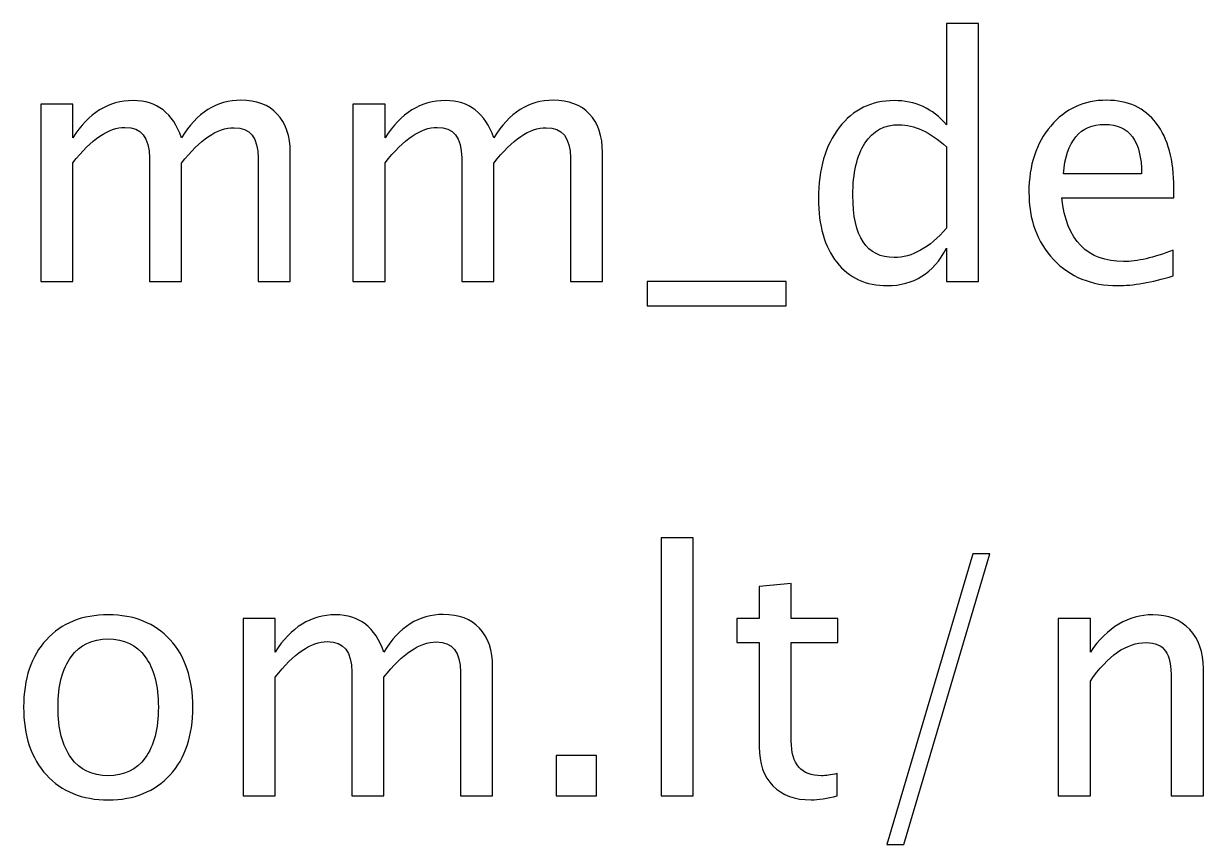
# Model space of a CAD drawing. Header units: centimetres. Extents: x -25.5 to 25.5, y -12 to 28.7.
# Drawn here: x -15.05 to -5.72, y 14.09 to 20.58 of the extents above; entities that cross this region are included whole.
import ezdxf

# ---------------------------------------------------------------- set-up
doc = ezdxf.new("R2010")
doc.units = ezdxf.units.CM
doc.header["$MEASUREMENT"] = 0
doc.layers.add('Layer 1', color=7, linetype='Continuous')

msp = doc.modelspace()

# ---------------------------------------------------------------- linework, layer by layer
at = {"layer": 'Layer 1'}
for points, knots in [([(-7.75314, 18.53892), (-7.75314, 18.53892), (-7.75314, 18.80218), (-7.75314, 18.80218), (-7.75314, 18.80218), (-7.85677, 18.60551), (-8.01287, 18.50717), (-8.22145, 18.50717), (-8.22145, 18.50717), (-8.39079, 18.50717), (-8.52396, 18.56847), (-8.62097, 18.6915), (-8.62097, 18.6915), (-8.71799, 18.81453), (-8.7665, 18.98254), (-8.7665, 19.19553), (-8.7665, 19.19553), (-8.7665, 19.42836), (-8.71137, 19.61577), (-8.60157, 19.75777), (-8.60157, 19.75777), (-8.49133, 19.89932), (-8.34669, 19.97031), (-8.16721, 19.97031), (-8.16721, 19.97031), (-8.00097, 19.97031), (-7.8625, 19.90681), (-7.75314, 19.77937), (-7.75314, 19.77937), (-7.75314, 19.77937), (-7.75314, 20.57885), (-7.75314, 20.57885), (-7.75314, 20.57885), (-7.75314, 20.57885), (-7.49914, 20.57885), (-7.49914, 20.57885), (-7.49914, 20.57885), (-7.49914, 20.57885), (-7.49914, 18.53892), (-7.49914, 18.53892), (-7.49914, 18.53892), (-7.49914, 18.53892), (-7.75314, 18.53892), (-7.75314, 18.53892)], [0, 0, 0, 0, 0.0833333, 0.0833333, 0.0833333, 0.0833333, 0.1666667, 0.1666667, 0.1666667, 0.1666667, 0.25, 0.25, 0.25, 0.25, 0.3333333, 0.3333333, 0.3333333, 0.3333333, 0.4166667, 0.4166667, 0.4166667, 0.4166667, 0.5, 0.5, 0.5, 0.5, 0.5833333, 0.5833333, 0.5833333, 0.5833333, 0.6666667, 0.6666667, 0.6666667, 0.6666667, 0.75, 0.75, 0.75, 0.75, 0.8333333, 0.8333333, 0.8333333, 0.8333333, 1, 1, 1, 1]), ([(-14.91892, 18.53892), (-14.91892, 18.53892), (-14.91892, 19.94121), (-14.91892, 19.94121), (-14.91892, 19.94121), (-14.91892, 19.94121), (-14.66492, 19.94121), (-14.66492, 19.94121), (-14.66492, 19.94121), (-14.66492, 19.94121), (-14.66492, 19.67619), (-14.66492, 19.67619), (-14.66492, 19.67619), (-14.54101, 19.87242), (-14.38226, 19.97031), (-14.18779, 19.97031), (-14.18779, 19.97031), (-14.00038, 19.97031), (-13.87294, 19.87242), (-13.80503, 19.67619), (-13.80503, 19.67619), (-13.68464, 19.87418), (-13.52765, 19.97296), (-13.33495, 19.97296), (-13.33495, 19.97296), (-13.21192, 19.97296), (-13.11623, 19.9368), (-13.04788, 19.86404), (-13.04788, 19.86404), (-12.97953, 19.79128), (-12.94513, 19.68942), (-12.94513, 19.55845), (-12.94513, 19.55845), (-12.94513, 19.55845), (-12.94513, 18.53892), (-12.94513, 18.53892), (-12.94513, 18.53892), (-12.94513, 18.53892), (-13.19913, 18.53892), (-13.19913, 18.53892), (-13.19913, 18.53892), (-13.19913, 18.53892), (-13.19913, 19.51655), (-13.19913, 19.51655), (-13.19913, 19.51655), (-13.19913, 19.67619), (-13.26263, 19.756), (-13.38963, 19.756), (-13.38963, 19.756), (-13.52148, 19.756), (-13.65995, 19.66296), (-13.80503, 19.47643), (-13.80503, 19.47643), (-13.80503, 19.47643), (-13.80503, 18.53892), (-13.80503, 18.53892), (-13.80503, 18.53892), (-13.80503, 18.53892), (-14.05903, 18.53892), (-14.05903, 18.53892), (-14.05903, 18.53892), (-14.05903, 18.53892), (-14.05903, 19.51744), (-14.05903, 19.51744), (-14.05903, 19.51744), (-14.05903, 19.67839), (-14.12341, 19.75865), (-14.25261, 19.75865), (-14.25261, 19.75865), (-14.38093, 19.75865), (-14.51852, 19.66516), (-14.66492, 19.47775), (-14.66492, 19.47775), (-14.66492, 19.47775), (-14.66492, 18.53892), (-14.66492, 18.53892), (-14.66492, 18.53892), (-14.66492, 18.53892), (-14.91892, 18.53892), (-14.91892, 18.53892)], [0, 0, 0, 0, 0.047619, 0.047619, 0.047619, 0.047619, 0.0952381, 0.0952381, 0.0952381, 0.0952381, 0.1428571, 0.1428571, 0.1428571, 0.1428571, 0.1904762, 0.1904762, 0.1904762, 0.1904762, 0.2380952, 0.2380952, 0.2380952, 0.2380952, 0.2857143, 0.2857143, 0.2857143, 0.2857143, 0.3333333, 0.3333333, 0.3333333, 0.3333333, 0.3809524, 0.3809524, 0.3809524, 0.3809524, 0.4285714, 0.4285714, 0.4285714, 0.4285714, 0.4761905, 0.4761905, 0.4761905, 0.4761905, 0.5238095, 0.5238095, 0.5238095, 0.5238095, 0.5714286, 0.5714286, 0.5714286, 0.5714286, 0.6190476, 0.6190476, 0.6190476, 0.6190476, 0.6666667, 0.6666667, 0.6666667, 0.6666667, 0.7142857, 0.7142857, 0.7142857, 0.7142857, 0.7619048, 0.7619048, 0.7619048, 0.7619048, 0.8095238, 0.8095238, 0.8095238, 0.8095238, 0.8571429, 0.8571429, 0.8571429, 0.8571429, 0.9047619, 0.9047619, 0.9047619, 0.9047619, 1, 1, 1, 1]), ([(-12.4486, 18.53892), (-12.4486, 18.53892), (-12.4486, 19.94121), (-12.4486, 19.94121), (-12.4486, 19.94121), (-12.4486, 19.94121), (-12.1946, 19.94121), (-12.1946, 19.94121), (-12.1946, 19.94121), (-12.1946, 19.94121), (-12.1946, 19.67619), (-12.1946, 19.67619), (-12.1946, 19.67619), (-12.07069, 19.87242), (-11.91194, 19.97031), (-11.71747, 19.97031), (-11.71747, 19.97031), (-11.53006, 19.97031), (-11.40262, 19.87242), (-11.33471, 19.67619), (-11.33471, 19.67619), (-11.21432, 19.87418), (-11.05733, 19.97296), (-10.86463, 19.97296), (-10.86463, 19.97296), (-10.7416, 19.97296), (-10.64591, 19.9368), (-10.57756, 19.86404), (-10.57756, 19.86404), (-10.50921, 19.79128), (-10.47481, 19.68942), (-10.47481, 19.55845), (-10.47481, 19.55845), (-10.47481, 19.55845), (-10.47481, 18.53892), (-10.47481, 18.53892), (-10.47481, 18.53892), (-10.47481, 18.53892), (-10.72881, 18.53892), (-10.72881, 18.53892), (-10.72881, 18.53892), (-10.72881, 18.53892), (-10.72881, 19.51655), (-10.72881, 19.51655), (-10.72881, 19.51655), (-10.72881, 19.67619), (-10.79231, 19.756), (-10.91931, 19.756), (-10.91931, 19.756), (-11.05116, 19.756), (-11.18963, 19.66296), (-11.33471, 19.47643), (-11.33471, 19.47643), (-11.33471, 19.47643), (-11.33471, 18.53892), (-11.33471, 18.53892), (-11.33471, 18.53892), (-11.33471, 18.53892), (-11.58871, 18.53892), (-11.58871, 18.53892), (-11.58871, 18.53892), (-11.58871, 18.53892), (-11.58871, 19.51744), (-11.58871, 19.51744), (-11.58871, 19.51744), (-11.58871, 19.67839), (-11.65309, 19.75865), (-11.78229, 19.75865), (-11.78229, 19.75865), (-11.91061, 19.75865), (-12.0482, 19.66516), (-12.1946, 19.47775), (-12.1946, 19.47775), (-12.1946, 19.47775), (-12.1946, 18.53892), (-12.1946, 18.53892), (-12.1946, 18.53892), (-12.1946, 18.53892), (-12.4486, 18.53892), (-12.4486, 18.53892)], [0, 0, 0, 0, 0.047619, 0.047619, 0.047619, 0.047619, 0.0952381, 0.0952381, 0.0952381, 0.0952381, 0.1428571, 0.1428571, 0.1428571, 0.1428571, 0.1904762, 0.1904762, 0.1904762, 0.1904762, 0.2380952, 0.2380952, 0.2380952, 0.2380952, 0.2857143, 0.2857143, 0.2857143, 0.2857143, 0.3333333, 0.3333333, 0.3333333, 0.3333333, 0.3809524, 0.3809524, 0.3809524, 0.3809524, 0.4285714, 0.4285714, 0.4285714, 0.4285714, 0.4761905, 0.4761905, 0.4761905, 0.4761905, 0.5238095, 0.5238095, 0.5238095, 0.5238095, 0.5714286, 0.5714286, 0.5714286, 0.5714286, 0.6190476, 0.6190476, 0.6190476, 0.6190476, 0.6666667, 0.6666667, 0.6666667, 0.6666667, 0.7142857, 0.7142857, 0.7142857, 0.7142857, 0.7619048, 0.7619048, 0.7619048, 0.7619048, 0.8095238, 0.8095238, 0.8095238, 0.8095238, 0.8571429, 0.8571429, 0.8571429, 0.8571429, 0.9047619, 0.9047619, 0.9047619, 0.9047619, 1, 1, 1, 1]), ([(-5.96103, 18.5839), (-6.13169, 18.53275), (-6.27765, 18.50717), (-6.39936, 18.50717), (-6.39936, 18.50717), (-6.60706, 18.50717), (-6.77595, 18.57596), (-6.90603, 18.7131), (-6.90603, 18.7131), (-7.03612, 18.85025), (-7.10139, 19.02796), (-7.10139, 19.24668), (-7.10139, 19.24668), (-7.10139, 19.45879), (-7.04406, 19.63297), (-6.92897, 19.76923), (-6.92897, 19.76923), (-6.81387, 19.90505), (-6.66659, 19.97296), (-6.48711, 19.97296), (-6.48711, 19.97296), (-6.31734, 19.97296), (-6.18593, 19.91255), (-6.09332, 19.79172), (-6.09332, 19.79172), (-6.00072, 19.67089), (-5.95442, 19.4998), (-5.95442, 19.27799), (-5.95442, 19.27799), (-5.95442, 19.27799), (-5.95574, 19.20038), (-5.95574, 19.20038), (-5.95574, 19.20038), (-5.95574, 19.20038), (-6.84209, 19.20038), (-6.84209, 19.20038), (-6.84209, 19.20038), (-6.80505, 18.86524), (-6.64145, 18.69767), (-6.35173, 18.69767), (-6.35173, 18.69767), (-6.24546, 18.69767), (-6.11537, 18.72766), (-5.96103, 18.78763), (-5.96103, 18.78763), (-5.96103, 18.78763), (-5.96103, 18.5839), (-5.96103, 18.5839)], [0, 0, 0, 0, 0.0769231, 0.0769231, 0.0769231, 0.0769231, 0.1538462, 0.1538462, 0.1538462, 0.1538462, 0.2307692, 0.2307692, 0.2307692, 0.2307692, 0.3076923, 0.3076923, 0.3076923, 0.3076923, 0.3846154, 0.3846154, 0.3846154, 0.3846154, 0.4615385, 0.4615385, 0.4615385, 0.4615385, 0.5384615, 0.5384615, 0.5384615, 0.5384615, 0.6153846, 0.6153846, 0.6153846, 0.6153846, 0.6923077, 0.6923077, 0.6923077, 0.6923077, 0.7692308, 0.7692308, 0.7692308, 0.7692308, 0.8461538, 0.8461538, 0.8461538, 0.8461538, 1, 1, 1, 1]), ([(-7.75314, 19.60563), (-7.88499, 19.72161), (-8.00979, 19.77981), (-8.12797, 19.77981), (-8.12797, 19.77981), (-8.24438, 19.77981), (-8.33434, 19.73131), (-8.39828, 19.63385), (-8.39828, 19.63385), (-8.46222, 19.53684), (-8.49397, 19.39926), (-8.49397, 19.2211), (-8.49397, 19.2211), (-8.49397, 18.89346), (-8.3855, 18.72942), (-8.1681, 18.72942), (-8.1681, 18.72942), (-8.02699, 18.72942), (-7.88852, 18.80659), (-7.75314, 18.96049), (-7.75314, 18.96049), (-7.75314, 18.96049), (-7.75314, 19.60563), (-7.75314, 19.60563)], [0, 0, 0, 0, 0.1428571, 0.1428571, 0.1428571, 0.1428571, 0.2857143, 0.2857143, 0.2857143, 0.2857143, 0.4285714, 0.4285714, 0.4285714, 0.4285714, 0.5714286, 0.5714286, 0.5714286, 0.5714286, 0.7142857, 0.7142857, 0.7142857, 0.7142857, 1, 1, 1, 1]), ([(-6.82886, 19.39088), (-6.82886, 19.39088), (-6.20974, 19.39088), (-6.20974, 19.39088), (-6.20974, 19.39088), (-6.20974, 19.65193), (-6.3072, 19.78246), (-6.50166, 19.78246), (-6.50166, 19.78246), (-6.69746, 19.78246), (-6.80638, 19.65193), (-6.82886, 19.39088)], [0, 0, 0, 0, 0.25, 0.25, 0.25, 0.25, 0.5, 0.5, 0.5, 0.5, 1, 1, 1, 1]), ([(-10.12116, 18.34842), (-10.12116, 18.34842), (-10.12116, 18.53892), (-10.12116, 18.53892), (-10.12116, 18.53892), (-10.12116, 18.53892), (-9.02049, 18.53892), (-9.02049, 18.53892), (-9.02049, 18.53892), (-9.02049, 18.53892), (-9.02049, 18.34842), (-9.02049, 18.34842), (-9.02049, 18.34842), (-9.02049, 18.34842), (-10.12116, 18.34842), (-10.12116, 18.34842)], [0, 0, 0, 0, 0.2, 0.2, 0.2, 0.2, 0.4, 0.4, 0.4, 0.4, 0.6, 0.6, 0.6, 0.6, 1, 1, 1, 1]), ([(-10.01068, 14.47316), (-10.01068, 14.47316), (-10.01068, 16.51309), (-10.01068, 16.51309), (-10.01068, 16.51309), (-10.01068, 16.51309), (-9.75668, 16.51309), (-9.75668, 16.51309), (-9.75668, 16.51309), (-9.75668, 16.51309), (-9.75668, 14.47316), (-9.75668, 14.47316), (-9.75668, 14.47316), (-9.75668, 14.47316), (-10.01068, 14.47316), (-10.01068, 14.47316)], [0, 0, 0, 0, 0.2, 0.2, 0.2, 0.2, 0.4, 0.4, 0.4, 0.4, 0.6, 0.6, 0.6, 0.6, 1, 1, 1, 1]), ([(-8.22475, 14.08951), (-8.22475, 14.08951), (-7.54433, 16.3861), (-7.54433, 16.3861), (-7.54433, 16.3861), (-7.54433, 16.3861), (-7.40983, 16.3861), (-7.40983, 16.3861), (-7.40983, 16.3861), (-7.40983, 16.3861), (-8.09025, 14.08951), (-8.09025, 14.08951), (-8.09025, 14.08951), (-8.09025, 14.08951), (-8.22475, 14.08951), (-8.22475, 14.08951)], [0, 0, 0, 0, 0.2, 0.2, 0.2, 0.2, 0.4, 0.4, 0.4, 0.4, 0.6, 0.6, 0.6, 0.6, 1, 1, 1, 1]), ([(-8.61898, 14.4736), (-8.69747, 14.45199), (-8.76582, 14.44141), (-8.82359, 14.44141), (-8.82359, 14.44141), (-8.95324, 14.44141), (-9.05422, 14.47845), (-9.12654, 14.55253), (-9.12654, 14.55253), (-9.1993, 14.62662), (-9.23546, 14.72936), (-9.23546, 14.86122), (-9.23546, 14.86122), (-9.23546, 14.86122), (-9.23546, 15.68495), (-9.23546, 15.68495), (-9.23546, 15.68495), (-9.23546, 15.68495), (-9.41096, 15.68495), (-9.41096, 15.68495), (-9.41096, 15.68495), (-9.41096, 15.68495), (-9.41096, 15.87545), (-9.41096, 15.87545), (-9.41096, 15.87545), (-9.41096, 15.87545), (-9.23546, 15.87545), (-9.23546, 15.87545), (-9.23546, 15.87545), (-9.23546, 15.87545), (-9.23546, 16.12901), (-9.23546, 16.12901), (-9.23546, 16.12901), (-9.23546, 16.12901), (-8.98146, 16.15326), (-8.98146, 16.15326), (-8.98146, 16.15326), (-8.98146, 16.15326), (-8.98146, 15.87545), (-8.98146, 15.87545), (-8.98146, 15.87545), (-8.98146, 15.87545), (-8.61369, 15.87545), (-8.61369, 15.87545), (-8.61369, 15.87545), (-8.61369, 15.87545), (-8.61369, 15.68495), (-8.61369, 15.68495), (-8.61369, 15.68495), (-8.61369, 15.68495), (-8.98146, 15.68495), (-8.98146, 15.68495), (-8.98146, 15.68495), (-8.98146, 15.68495), (-8.98146, 14.90708), (-8.98146, 14.90708), (-8.98146, 14.90708), (-8.98146, 14.72363), (-8.90164, 14.63191), (-8.74245, 14.63191), (-8.74245, 14.63191), (-8.7085, 14.63191), (-8.66749, 14.63764), (-8.61898, 14.64867), (-8.61898, 14.64867), (-8.61898, 14.64867), (-8.61898, 14.4736), (-8.61898, 14.4736)], [0, 0, 0, 0, 0.0555556, 0.0555556, 0.0555556, 0.0555556, 0.1111111, 0.1111111, 0.1111111, 0.1111111, 0.1666667, 0.1666667, 0.1666667, 0.1666667, 0.2222222, 0.2222222, 0.2222222, 0.2222222, 0.2777778, 0.2777778, 0.2777778, 0.2777778, 0.3333333, 0.3333333, 0.3333333, 0.3333333, 0.3888889, 0.3888889, 0.3888889, 0.3888889, 0.4444444, 0.4444444, 0.4444444, 0.4444444, 0.5, 0.5, 0.5, 0.5, 0.5555556, 0.5555556, 0.5555556, 0.5555556, 0.6111111, 0.6111111, 0.6111111, 0.6111111, 0.6666667, 0.6666667, 0.6666667, 0.6666667, 0.7222222, 0.7222222, 0.7222222, 0.7222222, 0.7777778, 0.7777778, 0.7777778, 0.7777778, 0.8333333, 0.8333333, 0.8333333, 0.8333333, 0.8888889, 0.8888889, 0.8888889, 0.8888889, 1, 1, 1, 1]), ([(-14.38511, 14.44141), (-14.59104, 14.44141), (-14.7542, 14.50711), (-14.87415, 14.63852), (-14.87415, 14.63852), (-14.99453, 14.76993), (-15.05451, 14.94853), (-15.05451, 15.17386), (-15.05451, 15.17386), (-15.05451, 15.39876), (-14.99453, 15.57691), (-14.87415, 15.70788), (-14.87415, 15.70788), (-14.7542, 15.83885), (-14.59104, 15.90455), (-14.38511, 15.90455), (-14.38511, 15.90455), (-14.17918, 15.90455), (-14.01602, 15.83885), (-13.89607, 15.70788), (-13.89607, 15.70788), (-13.77569, 15.57691), (-13.71572, 15.39876), (-13.71572, 15.17386), (-13.71572, 15.17386), (-13.71572, 14.94853), (-13.77569, 14.76993), (-13.89607, 14.63852), (-13.89607, 14.63852), (-14.01602, 14.50711), (-14.17918, 14.44141), (-14.38511, 14.44141)], [0, 0, 0, 0, 0.1111111, 0.1111111, 0.1111111, 0.1111111, 0.2222222, 0.2222222, 0.2222222, 0.2222222, 0.3333333, 0.3333333, 0.3333333, 0.3333333, 0.4444444, 0.4444444, 0.4444444, 0.4444444, 0.5555556, 0.5555556, 0.5555556, 0.5555556, 0.6666667, 0.6666667, 0.6666667, 0.6666667, 0.7777778, 0.7777778, 0.7777778, 0.7777778, 1, 1, 1, 1]), ([(-13.31796, 14.47316), (-13.31796, 14.47316), (-13.31796, 15.87545), (-13.31796, 15.87545), (-13.31796, 15.87545), (-13.31796, 15.87545), (-13.06396, 15.87545), (-13.06396, 15.87545), (-13.06396, 15.87545), (-13.06396, 15.87545), (-13.06396, 15.61043), (-13.06396, 15.61043), (-13.06396, 15.61043), (-12.94005, 15.80666), (-12.7813, 15.90455), (-12.58683, 15.90455), (-12.58683, 15.90455), (-12.39942, 15.90455), (-12.27198, 15.80666), (-12.20407, 15.61043), (-12.20407, 15.61043), (-12.08368, 15.80842), (-11.92669, 15.9072), (-11.73399, 15.9072), (-11.73399, 15.9072), (-11.61096, 15.9072), (-11.51527, 15.87104), (-11.44692, 15.79828), (-11.44692, 15.79828), (-11.37857, 15.72552), (-11.34417, 15.62366), (-11.34417, 15.49269), (-11.34417, 15.49269), (-11.34417, 15.49269), (-11.34417, 14.47316), (-11.34417, 14.47316), (-11.34417, 14.47316), (-11.34417, 14.47316), (-11.59817, 14.47316), (-11.59817, 14.47316), (-11.59817, 14.47316), (-11.59817, 14.47316), (-11.59817, 15.45079), (-11.59817, 15.45079), (-11.59817, 15.45079), (-11.59817, 15.61043), (-11.66167, 15.69024), (-11.78867, 15.69024), (-11.78867, 15.69024), (-11.92052, 15.69024), (-12.05899, 15.5972), (-12.20407, 15.41067), (-12.20407, 15.41067), (-12.20407, 15.41067), (-12.20407, 14.47316), (-12.20407, 14.47316), (-12.20407, 14.47316), (-12.20407, 14.47316), (-12.45807, 14.47316), (-12.45807, 14.47316), (-12.45807, 14.47316), (-12.45807, 14.47316), (-12.45807, 15.45168), (-12.45807, 15.45168), (-12.45807, 15.45168), (-12.45807, 15.61263), (-12.52245, 15.69289), (-12.65165, 15.69289), (-12.65165, 15.69289), (-12.77997, 15.69289), (-12.91756, 15.5994), (-13.06396, 15.41199), (-13.06396, 15.41199), (-13.06396, 15.41199), (-13.06396, 14.47316), (-13.06396, 14.47316), (-13.06396, 14.47316), (-13.06396, 14.47316), (-13.31796, 14.47316), (-13.31796, 14.47316)], [0, 0, 0, 0, 0.047619, 0.047619, 0.047619, 0.047619, 0.0952381, 0.0952381, 0.0952381, 0.0952381, 0.1428571, 0.1428571, 0.1428571, 0.1428571, 0.1904762, 0.1904762, 0.1904762, 0.1904762, 0.2380952, 0.2380952, 0.2380952, 0.2380952, 0.2857143, 0.2857143, 0.2857143, 0.2857143, 0.3333333, 0.3333333, 0.3333333, 0.3333333, 0.3809524, 0.3809524, 0.3809524, 0.3809524, 0.4285714, 0.4285714, 0.4285714, 0.4285714, 0.4761905, 0.4761905, 0.4761905, 0.4761905, 0.5238095, 0.5238095, 0.5238095, 0.5238095, 0.5714286, 0.5714286, 0.5714286, 0.5714286, 0.6190476, 0.6190476, 0.6190476, 0.6190476, 0.6666667, 0.6666667, 0.6666667, 0.6666667, 0.7142857, 0.7142857, 0.7142857, 0.7142857, 0.7619048, 0.7619048, 0.7619048, 0.7619048, 0.8095238, 0.8095238, 0.8095238, 0.8095238, 0.8571429, 0.8571429, 0.8571429, 0.8571429, 0.9047619, 0.9047619, 0.9047619, 0.9047619, 1, 1, 1, 1]), ([(-6.8692, 14.47316), (-6.8692, 14.47316), (-6.8692, 15.87545), (-6.8692, 15.87545), (-6.8692, 15.87545), (-6.8692, 15.87545), (-6.6152, 15.87545), (-6.6152, 15.87545), (-6.6152, 15.87545), (-6.6152, 15.87545), (-6.6152, 15.61043), (-6.6152, 15.61043), (-6.6152, 15.61043), (-6.4807, 15.80666), (-6.31578, 15.90455), (-6.12087, 15.90455), (-6.12087, 15.90455), (-5.99828, 15.90455), (-5.90083, 15.86619), (-5.82895, 15.78902), (-5.82895, 15.78902), (-5.75707, 15.71229), (-5.72091, 15.60866), (-5.72091, 15.47902), (-5.72091, 15.47902), (-5.72091, 15.47902), (-5.72091, 14.47316), (-5.72091, 14.47316), (-5.72091, 14.47316), (-5.72091, 14.47316), (-5.97491, 14.47316), (-5.97491, 14.47316), (-5.97491, 14.47316), (-5.97491, 14.47316), (-5.97491, 15.39611), (-5.97491, 15.39611), (-5.97491, 15.39611), (-5.97491, 15.50018), (-5.99034, 15.57427), (-6.02077, 15.61836), (-6.02077, 15.61836), (-6.05164, 15.6629), (-6.10235, 15.68495), (-6.17335, 15.68495), (-6.17335, 15.68495), (-6.32945, 15.68495), (-6.47674, 15.58309), (-6.6152, 15.37936), (-6.6152, 15.37936), (-6.6152, 15.37936), (-6.6152, 14.47316), (-6.6152, 14.47316), (-6.6152, 14.47316), (-6.6152, 14.47316), (-6.8692, 14.47316), (-6.8692, 14.47316)], [0, 0, 0, 0, 0.0666667, 0.0666667, 0.0666667, 0.0666667, 0.1333333, 0.1333333, 0.1333333, 0.1333333, 0.2, 0.2, 0.2, 0.2, 0.2666667, 0.2666667, 0.2666667, 0.2666667, 0.3333333, 0.3333333, 0.3333333, 0.3333333, 0.4, 0.4, 0.4, 0.4, 0.4666667, 0.4666667, 0.4666667, 0.4666667, 0.5333333, 0.5333333, 0.5333333, 0.5333333, 0.6, 0.6, 0.6, 0.6, 0.6666667, 0.6666667, 0.6666667, 0.6666667, 0.7333333, 0.7333333, 0.7333333, 0.7333333, 0.8, 0.8, 0.8, 0.8, 0.8666667, 0.8666667, 0.8666667, 0.8666667, 1, 1, 1, 1]), ([(-14.38555, 14.63191), (-14.25987, 14.63191), (-14.16198, 14.67909), (-14.09231, 14.7739), (-14.09231, 14.7739), (-14.02307, 14.86827), (-13.98824, 15.00189), (-13.98824, 15.17386), (-13.98824, 15.17386), (-13.98824, 15.3454), (-14.02307, 15.47858), (-14.09231, 15.57294), (-14.09231, 15.57294), (-14.16198, 15.66687), (-14.25987, 15.71405), (-14.38555, 15.71405), (-14.38555, 15.71405), (-14.51167, 15.71405), (-14.60956, 15.66687), (-14.67836, 15.57294), (-14.67836, 15.57294), (-14.74759, 15.47858), (-14.78198, 15.3454), (-14.78198, 15.17386), (-14.78198, 15.17386), (-14.78198, 15.00189), (-14.74759, 14.86827), (-14.67836, 14.7739), (-14.67836, 14.7739), (-14.60956, 14.67909), (-14.51167, 14.63191), (-14.38555, 14.63191)], [0, 0, 0, 0, 0.1111111, 0.1111111, 0.1111111, 0.1111111, 0.2222222, 0.2222222, 0.2222222, 0.2222222, 0.3333333, 0.3333333, 0.3333333, 0.3333333, 0.4444444, 0.4444444, 0.4444444, 0.4444444, 0.5555556, 0.5555556, 0.5555556, 0.5555556, 0.6666667, 0.6666667, 0.6666667, 0.6666667, 0.7777778, 0.7777778, 0.7777778, 0.7777778, 1, 1, 1, 1]), ([(-10.84235, 14.47316), (-10.84235, 14.47316), (-10.84235, 14.79331), (-10.84235, 14.79331), (-10.84235, 14.79331), (-10.84235, 14.79331), (-10.5222, 14.79331), (-10.5222, 14.79331), (-10.5222, 14.79331), (-10.5222, 14.79331), (-10.5222, 14.47316), (-10.5222, 14.47316), (-10.5222, 14.47316), (-10.5222, 14.47316), (-10.84235, 14.47316), (-10.84235, 14.47316)], [0, 0, 0, 0, 0.2, 0.2, 0.2, 0.2, 0.4, 0.4, 0.4, 0.4, 0.6, 0.6, 0.6, 0.6, 1, 1, 1, 1])]:
    msp.add_open_spline(points, degree=3, knots=knots, dxfattribs=at)

doc.saveas('drawing.dxf')
